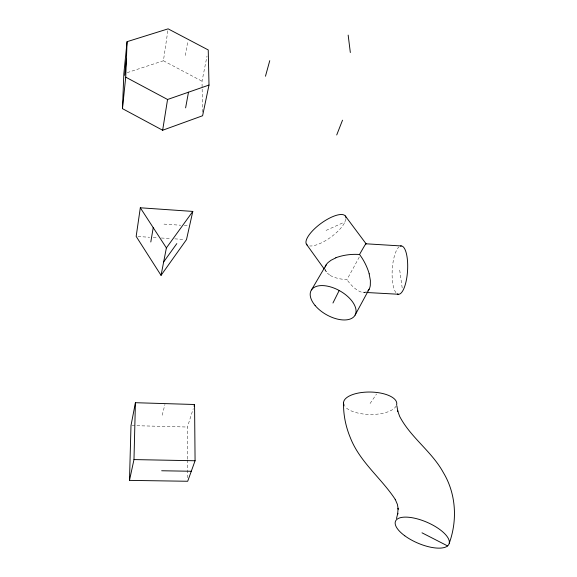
<?xml version="1.0" encoding="UTF-8"?>
<svg xmlns="http://www.w3.org/2000/svg" width="577" height="577" viewBox="0 0 577 577"><rect width="100%" height="100%" fill="white"/><g stroke="black" fill="none" stroke-linecap="round" stroke-linejoin="round"><path stroke-width="0.43" stroke-dasharray="2.88 2.16" d="M127.207 72.637L163.421 60.765L167.857 30.624M185.354 55.471L187.842 41.068M202.534 112.205L202.022 81.206L207.028 56.027M162.195 415.231L164.95 404.441M187.583 459.032L187.424 427.03L193.245 408.682M359.291 257.003L356.499 262.196A30.631 0.685 -61.5 0 1 346.892 279.614A30.711 15.774 -6.2 0 1 329.525 275.041M370.081 403.503L376.529 394.033M326.063 230.425L345.046 221.864M131.888 425.588L187.424 427.03M365.782 292.46L361.238 291.94M137.961 236.52L149.645 237.262M153.237 237.493L157.737 237.774M161.329 238.005L171.218 238.633M174.809 238.864L184.698 239.491M164.019 224.114L180.767 225.225M184.287 225.463L187.813 225.694M163.421 60.765L202.022 81.206M329.611 275.005L327.181 272.993L324.757 269.74M399.717 270.101L402.385 289.322M187.583 459.927L187.676 477.706M345.991 218.539A24.039 8.46 -36.2 0 1 331.782 236.469A24.039 8.46 -36.2 0 1 309.683 245.953M395.937 292.647A24.198 7.674 -86.6 0 1 392.273 269.106A24.198 7.674 -86.6 0 1 398.952 246.942M361.274 292.099A30.401 14.988 64.3 0 1 346.9 279.6M396.19 405.941A26.629 11.223 0.9 0 1 371.653 414.481A26.629 11.223 0.9 0 1 344.895 406.468M366.395 291.854L363.986 292.366L366.395 291.854M326.301 271.89L325.262 269.517L326.301 271.89"/><path stroke-width="0.87" d="M129.493 480.381L133.979 459.58L135.415 402.703L194.564 404.506L195.076 460.756L187.691 481.261L129.493 480.381L130.993 425.566L135.415 402.703M122.468 108.649L125.721 77.159L127.07 41.674L168.116 28.85L208.239 49.947L208.997 85.064L202.599 115.746L162.649 130.243L122.468 108.649L123.839 73.741L127.07 41.674M124.747 75.392L126.406 59.186M140.312 207.785L136.165 236.411L161.041 275.344L186.494 239.606L192.797 211.42L140.312 207.785L166.392 247.908L161.041 275.344M162.649 130.243L167.561 99.489L208.997 85.064M150.806 241.979L153.222 227.648M185.606 107.863L188.499 92.197M265.463 76.243L269.762 60.664M396.464 518.55L397.813 513.321L397.618 514.316L398.116 508.287L398.188 509.181L397.43 504.478L395.238 499.343L395.44 499.711C381.505 478.268 359.832 462.119 350.34 437.705C345.782 426.792 343.365 415 343.531 403.164M449.259 543.181C457.604 520.252 456.09 493.696 443.374 472.628C431.877 451.502 410.673 437.611 399.609 416.291L397.712 410.86L397.834 411.3L396.846 405.674M194.038 406.179L194.564 404.506M336.716 134.968L342.522 120.182M365.789 244.316L366.006 243.689L345.291 215.949M332.951 303.012L339.189 290.505M355.1 315.107L369.129 289.207M311.501 289.899L326.488 264.367M163.659 261.929L176.807 243.609M166.392 247.908L192.797 211.42M365.861 243.79L401.275 245.961M335.872 257.84L331.061 260.241L328.097 262.506A21.414 10.97 -5.9 0 0 325.291 266.978M161.668 470.76L191.297 471.265M133.979 459.58L195.076 460.756M366.683 292.51L398.159 294.234M421.996 532.809L447.593 545.921M125.721 77.159L167.561 99.489M306.387 244.158L324.238 269.019M369.157 273.837L370.398 280.552L370.311 285.391A21.421 10.523 64 0 1 367.91 290.83M348.162 35.103L350.333 52.529M307.649 245.369A24.039 8.46 -36.2 0 1 321.201 223.263A24.039 8.46 -36.2 0 1 345.962 217.565M400.488 246.054A24.198 7.674 -86.6 0 1 407.535 271.031A24.198 7.674 -86.6 0 1 397.387 293.953M335.785 257.76A30.141 15.334 -6 0 1 359.521 254.5A30.054 0.671 -61.5 0 1 365.941 243.631M359.543 254.486A30.35 14.807 64.1 0 1 369.222 273.851M344.173 405.371A26.629 11.223 0.9 0 1 368.746 392.035A26.629 11.223 0.9 0 1 396.594 404.917M315.1 305.485A25.193 13.675 29.5 0 0 354.415 316.138A25.193 13.675 29.5 0 0 329.878 286.719A25.193 13.675 29.5 0 0 315.1 305.485M404.765 535.781A29.066 11.381 23.2 0 0 448.92 544.226A29.066 11.381 23.2 0 0 413.096 517.901A29.066 11.381 23.2 0 0 404.765 535.781"/></g></svg>
